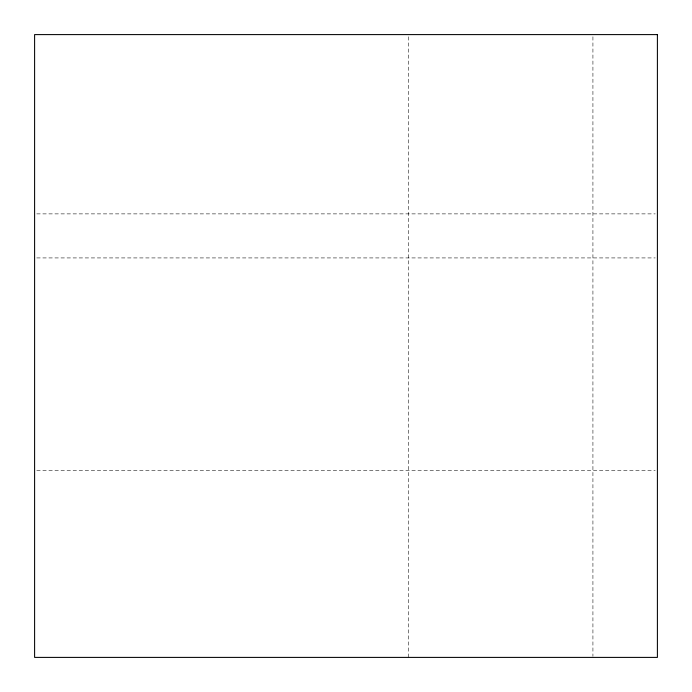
<?xml version="1.0" encoding="UTF-8"?>
<svg xmlns="http://www.w3.org/2000/svg" width="692" height="692" viewBox="0 0 692 692"><rect width="100%" height="100%" fill="white"/><g stroke="black" fill="none" stroke-linecap="round" stroke-linejoin="round"><path stroke-width="0.52" stroke-dasharray="3.46 2.59" d="M36.763 213.88L655.237 213.88M36.763 257.926L655.237 257.926M36.763 470.56L655.237 470.56M592.923 36.763L592.923 656.319M408.28 36.763L408.28 657.4"/><path stroke-width="1.04" d="M657.4 34.6L34.6 34.6L34.6 657.4L657.4 657.4L657.4 34.6"/></g></svg>
